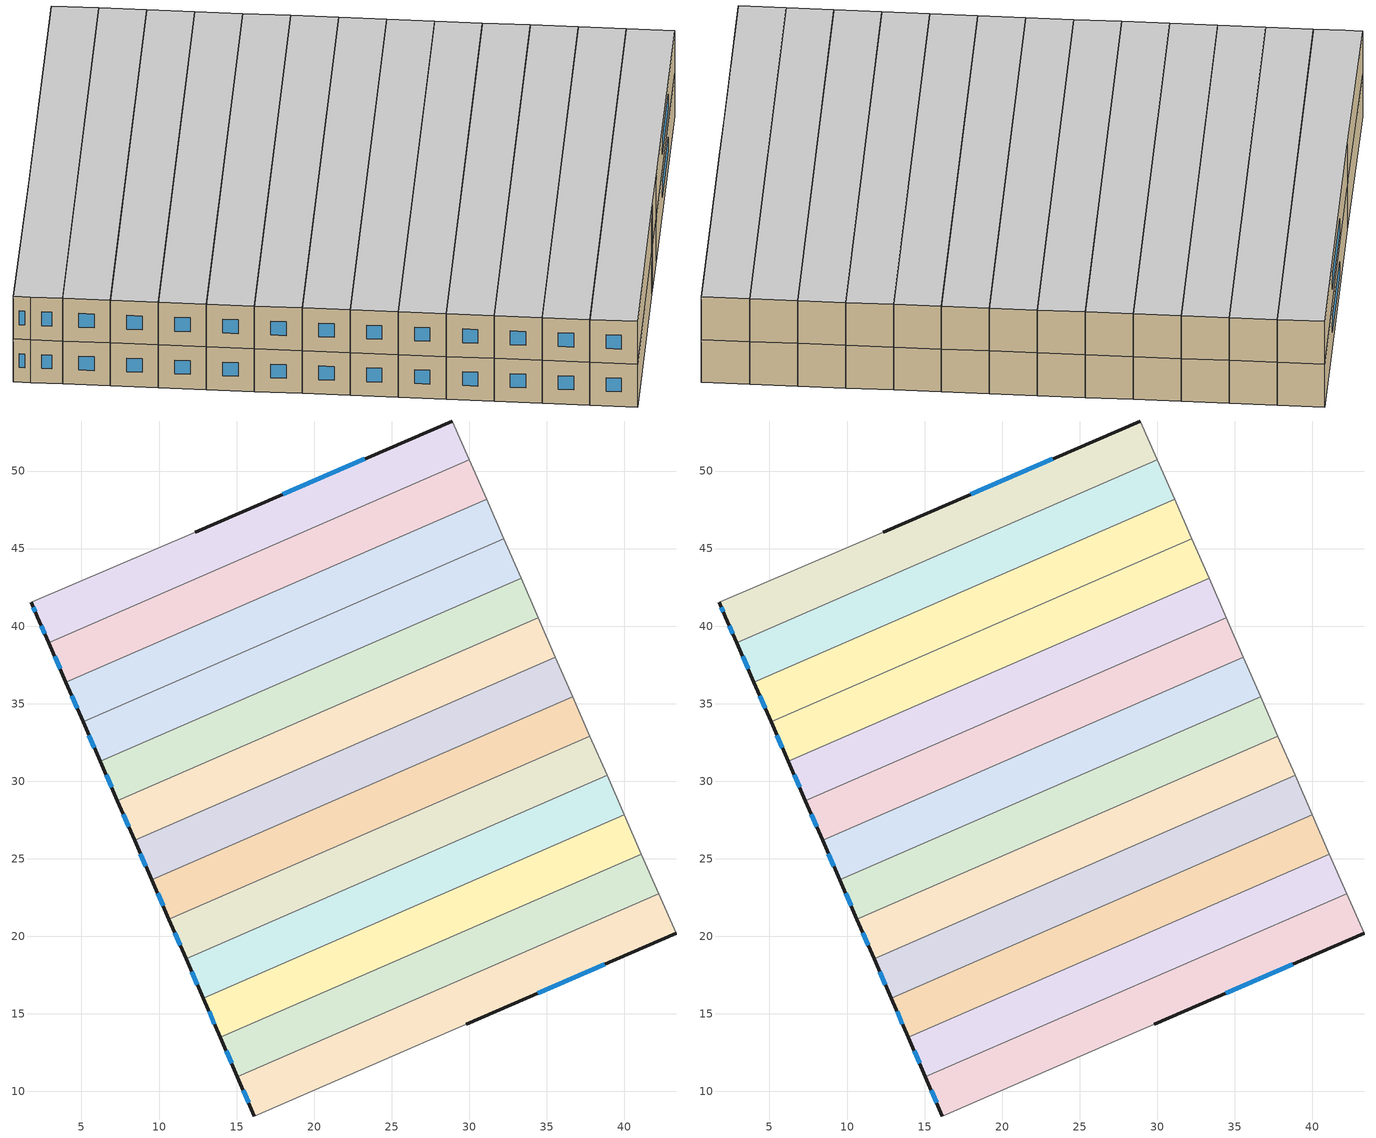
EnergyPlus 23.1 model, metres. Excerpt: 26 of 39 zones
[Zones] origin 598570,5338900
5e30c5bbadaff8ec_F0_dwelling_0
 floor ground (EU_floor_Construction): 42.22,22.74 43.34,20.18 29.8,14.32 27.05,13.13 26.74,13 16.16,8.41 15.06,10.93 z0
 wall outside (EU_wall_Construction): 29.8,14.32 43.34,20.18 / 15.06,10.93 16.16,8.41 z0:3
 wall adiabatic (EU_wall_Construction): 16.16,8.41 26.74,13 27.05,13.13 29.8,14.32 / 43.34,20.18 42.22,22.74 z0:3
 wall to 5e30c5bbadaff8ec_F0_dwelling_1 (EU_wall_Construction): 42.22,22.74 15.06,10.93 z0:3
 window (EU_Window_Construction): 34.41,16.31 38.73,18.19 / 15.43,10.07 15.78,9.27 z1.02:1.98
5e30c5bbadaff8ec_F0_dwelling_1
 floor ground (EU_floor_Construction): 41.11,25.29 42.22,22.74 15.06,10.93 13.95,13.48 z0
 wall outside (EU_wall_Construction): 13.95,13.48 15.06,10.93 z0:3
 wall adiabatic (EU_wall_Construction): 42.22,22.74 41.11,25.29 z0:3
 wall to 5e30c5bbadaff8ec_F0_dwelling_2 (EU_wall_Construction): 41.11,25.29 13.95,13.48 z0:3
 window (EU_Window_Construction): 14.33,12.61 14.68,11.8 z1.02:1.98
5e30c5bbadaff8ec_F0_dwelling_10
 floor ground (EU_floor_Construction): 31.12,48.17 32.23,45.63 5.1,33.83 4,36.38 z0
 wall outside (EU_wall_Construction): 4,36.38 5.1,33.83 z0:3
 wall adiabatic (EU_wall_Construction): 32.23,45.63 31.12,48.17 z0:3
 wall to 5e30c5bbadaff8ec_F0_dwelling_9 (EU_wall_Construction): 5.1,33.83 32.23,45.63 z0:3
 wall to 5e30c5bbadaff8ec_F0_dwelling_11 (EU_wall_Construction): 31.12,48.17 4,36.38 z0:3
 window (EU_Window_Construction): 4.37,35.51 4.73,34.7 z1.02:1.98
5e30c5bbadaff8ec_F0_dwelling_11
 floor ground (EU_floor_Construction): 30.01,50.72 31.12,48.17 4,36.38 2.89,38.92 z0
 wall outside (EU_wall_Construction): 2.89,38.92 4,36.38 z0:3
 wall adiabatic (EU_wall_Construction): 31.12,48.17 30.01,50.72 z0:3
 wall to 5e30c5bbadaff8ec_F0_dwelling_12 (EU_wall_Construction): 30.01,50.72 2.89,38.92 z0:3
 window (EU_Window_Construction): 3.27,38.06 3.62,37.24 z1.02:1.98
5e30c5bbadaff8ec_F0_dwelling_12
 floor ground (EU_floor_Construction): 28.92,53.23 30.01,50.72 2.89,38.92 2.16,40.6 1.78,41.54 12.32,46.05 z0
 wall outside (EU_wall_Construction): 28.92,53.23 12.32,46.05 / 1.78,41.54 2.16,40.6 2.89,38.92 z0:3
 wall adiabatic (EU_wall_Construction): 30.01,50.72 28.92,53.23 / 12.32,46.05 1.78,41.54 z0:3
 window (EU_Window_Construction): 23.27,50.79 17.97,48.49 / 2.41,40.03 2.64,39.49 / 1.91,41.22 2.03,40.92 z1.02:1.98
5e30c5bbadaff8ec_F0_dwelling_2
 floor ground (EU_floor_Construction): 40,27.83 41.11,25.29 13.95,13.48 12.85,16.02 z0
 wall outside (EU_wall_Construction): 12.85,16.02 13.95,13.48 z0:3
 wall adiabatic (EU_wall_Construction): 41.11,25.29 40,27.83 z0:3
 wall to 5e30c5bbadaff8ec_F0_dwelling_3 (EU_wall_Construction): 40,27.83 12.85,16.02 z0:3
 window (EU_Window_Construction): 13.22,15.15 13.58,14.34 z1.02:1.98
5e30c5bbadaff8ec_F0_dwelling_3
 floor ground (EU_floor_Construction): 38.89,30.37 40,27.83 12.85,16.02 11.74,18.56 z0
 wall outside (EU_wall_Construction): 11.74,18.56 12.85,16.02 z0:3
 wall adiabatic (EU_wall_Construction): 40,27.83 38.89,30.37 z0:3
 wall to 5e30c5bbadaff8ec_F0_dwelling_4 (EU_wall_Construction): 38.89,30.37 11.74,18.56 z0:3
 window (EU_Window_Construction): 12.12,17.7 12.47,16.88 z1.02:1.98
5e30c5bbadaff8ec_F0_dwelling_4
 floor ground (EU_floor_Construction): 37.78,32.91 38.89,30.37 11.74,18.56 10.64,21.11 z0
 wall outside (EU_wall_Construction): 10.64,21.11 11.74,18.56 z0:3
 wall adiabatic (EU_wall_Construction): 38.89,30.37 37.78,32.91 z0:3
 wall to 5e30c5bbadaff8ec_F0_dwelling_5 (EU_wall_Construction): 37.78,32.91 10.64,21.11 z0:3
 window (EU_Window_Construction): 11.01,20.24 11.37,19.43 z1.02:1.98
5e30c5bbadaff8ec_F0_dwelling_5
 floor ground (EU_floor_Construction): 36.67,35.45 37.78,32.91 10.64,21.11 9.53,23.65 z0
 wall outside (EU_wall_Construction): 9.53,23.65 10.64,21.11 z0:3
 wall adiabatic (EU_wall_Construction): 37.78,32.91 36.67,35.45 z0:3
 wall to 5e30c5bbadaff8ec_F0_dwelling_6 (EU_wall_Construction): 36.67,35.45 9.53,23.65 z0:3
 window (EU_Window_Construction): 9.91,22.79 10.26,21.97 z1.02:1.98
5e30c5bbadaff8ec_F0_dwelling_6
 floor ground (EU_floor_Construction): 35.56,38 36.67,35.45 9.53,23.65 8.42,26.2 z0
 wall outside (EU_wall_Construction): 8.42,26.2 9.53,23.65 z0:3
 wall adiabatic (EU_wall_Construction): 36.67,35.45 35.56,38 z0:3
 wall to 5e30c5bbadaff8ec_F0_dwelling_7 (EU_wall_Construction): 35.56,38 8.42,26.2 z0:3
 window (EU_Window_Construction): 8.8,25.33 9.15,24.52 z1.02:1.98
5e30c5bbadaff8ec_F0_dwelling_7
 floor ground (EU_floor_Construction): 34.45,40.54 35.56,38 8.42,26.2 7.32,28.74 z0
 wall outside (EU_wall_Construction): 7.32,28.74 8.42,26.2 z0:3
 wall adiabatic (EU_wall_Construction): 35.56,38 34.45,40.54 z0:3
 wall to 5e30c5bbadaff8ec_F0_dwelling_8 (EU_wall_Construction): 34.45,40.54 7.32,28.74 z0:3
 window (EU_Window_Construction): 7.69,27.87 8.05,27.06 z1.02:1.98
5e30c5bbadaff8ec_F0_dwelling_8
 floor ground (EU_floor_Construction): 33.34,43.08 34.45,40.54 7.32,28.74 6.21,31.29 z0
 wall outside (EU_wall_Construction): 6.21,31.29 7.32,28.74 z0:3
 wall adiabatic (EU_wall_Construction): 34.45,40.54 33.34,43.08 z0:3
 wall to 5e30c5bbadaff8ec_F0_dwelling_9 (EU_wall_Construction): 33.34,43.08 6.21,31.29 z0:3
 window (EU_Window_Construction): 6.59,30.42 6.94,29.61 z1.02:1.98
5e30c5bbadaff8ec_F0_dwelling_9
 floor ground (EU_floor_Construction): 32.23,45.63 33.34,43.08 6.21,31.29 5.1,33.83 z0
 wall outside (EU_wall_Construction): 5.1,33.83 6.21,31.29 z0:3
 wall adiabatic (EU_wall_Construction): 33.34,43.08 32.23,45.63 z0:3
 window (EU_Window_Construction): 5.48,32.96 5.83,32.15 z1.02:1.98
5e30c5bbadaff8ec_F1_dwelling_0
 floor to 5e30c5bbadaff8ec_F0_dwelling_0 (EU_floor_Construction): 42.22,22.74 43.34,20.18 29.8,14.32 27.04,13.13 26.74,13 16.16,8.41 15.06,10.93 z3
 wall outside (EU_wall_Construction): 29.8,14.32 43.34,20.18 / 15.06,10.93 16.16,8.41 z3:6
 wall adiabatic (EU_wall_Construction): 16.16,8.41 26.74,13 27.05,13.13 29.8,14.32 / 43.34,20.18 42.22,22.74 z3:6
 wall to 5e30c5bbadaff8ec_F1_dwelling_1 (EU_wall_Construction): 42.22,22.74 15.06,10.93 z3:6
 window (EU_Window_Construction): 34.41,16.31 38.73,18.19 / 15.43,10.07 15.78,9.27 z4.02:4.98
 ceiling to 5e30c5bbadaff8ec_F2_dwelling_0 (EU_floor_Construction): 43.34,20.18 42.22,22.74 15.06,10.93 16.16,8.41 26.74,13 27.04,13.13 29.8,14.32 z6
5e30c5bbadaff8ec_F1_dwelling_1
 floor to 5e30c5bbadaff8ec_F0_dwelling_1 (EU_floor_Construction): 41.11,25.29 42.22,22.74 15.06,10.93 13.95,13.48 z3
 wall outside (EU_wall_Construction): 13.95,13.48 15.06,10.93 z3:6
 wall adiabatic (EU_wall_Construction): 42.22,22.74 41.11,25.29 z3:6
 wall to 5e30c5bbadaff8ec_F1_dwelling_2 (EU_wall_Construction): 41.11,25.29 13.95,13.48 z3:6
 window (EU_Window_Construction): 14.33,12.61 14.68,11.8 z4.02:4.98
 ceiling to 5e30c5bbadaff8ec_F2_dwelling_1 (EU_floor_Construction): 42.22,22.74 41.11,25.29 13.95,13.48 15.06,10.93 z6
5e30c5bbadaff8ec_F1_dwelling_10
 floor to 5e30c5bbadaff8ec_F0_dwelling_10 (EU_floor_Construction): 31.12,48.17 32.23,45.63 5.1,33.83 4,36.38 z3
 wall outside (EU_wall_Construction): 4,36.38 5.1,33.83 z3:6
 wall adiabatic (EU_wall_Construction): 32.23,45.63 31.12,48.17 z3:6
 wall to 5e30c5bbadaff8ec_F1_dwelling_9 (EU_wall_Construction): 5.1,33.83 32.23,45.63 z3:6
 wall to 5e30c5bbadaff8ec_F1_dwelling_11 (EU_wall_Construction): 31.12,48.17 4,36.38 z3:6
 window (EU_Window_Construction): 4.37,35.51 4.73,34.7 z4.02:4.98
 ceiling to 5e30c5bbadaff8ec_F2_dwelling_10 (EU_floor_Construction): 32.23,45.63 31.12,48.17 4,36.38 5.1,33.83 z6
5e30c5bbadaff8ec_F1_dwelling_11
 floor to 5e30c5bbadaff8ec_F0_dwelling_11 (EU_floor_Construction): 30.01,50.72 31.12,48.17 4,36.38 2.89,38.92 z3
 wall outside (EU_wall_Construction): 2.89,38.92 4,36.38 z3:6
 wall adiabatic (EU_wall_Construction): 31.12,48.17 30.01,50.72 z3:6
 wall to 5e30c5bbadaff8ec_F1_dwelling_12 (EU_wall_Construction): 30.01,50.72 2.89,38.92 z3:6
 window (EU_Window_Construction): 3.27,38.06 3.62,37.24 z4.02:4.98
 ceiling to 5e30c5bbadaff8ec_F2_dwelling_11 (EU_floor_Construction): 31.12,48.17 30.01,50.72 2.89,38.92 4,36.38 z6
5e30c5bbadaff8ec_F1_dwelling_12
 floor to 5e30c5bbadaff8ec_F0_dwelling_12 (EU_floor_Construction): 28.92,53.23 30.01,50.72 2.89,38.92 2.16,40.6 1.78,41.54 12.32,46.05 z3
 wall outside (EU_wall_Construction): 28.92,53.23 12.32,46.05 / 1.78,41.54 2.16,40.6 2.89,38.92 z3:6
 wall adiabatic (EU_wall_Construction): 30.01,50.72 28.92,53.23 / 12.32,46.05 1.78,41.54 z3:6
 window (EU_Window_Construction): 23.27,50.79 17.97,48.49 / 2.41,40.03 2.64,39.49 / 1.91,41.22 2.03,40.92 z4.02:4.98
 ceiling to 5e30c5bbadaff8ec_F2_dwelling_12 (EU_floor_Construction): 30.01,50.72 28.92,53.23 12.32,46.05 1.78,41.54 2.16,40.6 2.89,38.92 z6
5e30c5bbadaff8ec_F1_dwelling_2
 floor to 5e30c5bbadaff8ec_F0_dwelling_2 (EU_floor_Construction): 40,27.83 41.11,25.29 13.95,13.48 12.85,16.02 z3
 wall outside (EU_wall_Construction): 12.85,16.02 13.95,13.48 z3:6
 wall adiabatic (EU_wall_Construction): 41.11,25.29 40,27.83 z3:6
 wall to 5e30c5bbadaff8ec_F1_dwelling_3 (EU_wall_Construction): 40,27.83 12.85,16.02 z3:6
 window (EU_Window_Construction): 13.22,15.15 13.58,14.34 z4.02:4.98
 ceiling to 5e30c5bbadaff8ec_F2_dwelling_2 (EU_floor_Construction): 41.11,25.29 40,27.83 12.85,16.02 13.95,13.48 z6
5e30c5bbadaff8ec_F1_dwelling_3
 floor to 5e30c5bbadaff8ec_F0_dwelling_3 (EU_floor_Construction): 38.89,30.37 40,27.83 12.85,16.02 11.74,18.56 z3
 wall outside (EU_wall_Construction): 11.74,18.56 12.85,16.02 z3:6
 wall adiabatic (EU_wall_Construction): 40,27.83 38.89,30.37 z3:6
 wall to 5e30c5bbadaff8ec_F1_dwelling_4 (EU_wall_Construction): 38.89,30.37 11.74,18.56 z3:6
 window (EU_Window_Construction): 12.12,17.7 12.47,16.88 z4.02:4.98
 ceiling to 5e30c5bbadaff8ec_F2_dwelling_3 (EU_floor_Construction): 40,27.83 38.89,30.37 11.74,18.56 12.85,16.02 z6
5e30c5bbadaff8ec_F1_dwelling_4
 floor to 5e30c5bbadaff8ec_F0_dwelling_4 (EU_floor_Construction): 37.78,32.91 38.89,30.37 11.74,18.56 10.64,21.11 z3
 wall outside (EU_wall_Construction): 10.64,21.11 11.74,18.56 z3:6
 wall adiabatic (EU_wall_Construction): 38.89,30.37 37.78,32.91 z3:6
 wall to 5e30c5bbadaff8ec_F1_dwelling_5 (EU_wall_Construction): 37.78,32.91 10.64,21.11 z3:6
 window (EU_Window_Construction): 11.01,20.24 11.37,19.43 z4.02:4.98
 ceiling to 5e30c5bbadaff8ec_F2_dwelling_4 (EU_floor_Construction): 38.89,30.37 37.78,32.91 10.64,21.11 11.74,18.56 z6
5e30c5bbadaff8ec_F1_dwelling_5
 floor to 5e30c5bbadaff8ec_F0_dwelling_5 (EU_floor_Construction): 36.67,35.45 37.78,32.91 10.64,21.11 9.53,23.65 z3
 wall outside (EU_wall_Construction): 9.53,23.65 10.64,21.11 z3:6
 wall adiabatic (EU_wall_Construction): 37.78,32.91 36.67,35.45 z3:6
 wall to 5e30c5bbadaff8ec_F1_dwelling_6 (EU_wall_Construction): 36.67,35.45 9.53,23.65 z3:6
 window (EU_Window_Construction): 9.91,22.79 10.26,21.97 z4.02:4.98
 ceiling to 5e30c5bbadaff8ec_F2_dwelling_5 (EU_floor_Construction): 37.78,32.91 36.67,35.45 9.53,23.65 10.64,21.11 z6
5e30c5bbadaff8ec_F1_dwelling_6
 floor to 5e30c5bbadaff8ec_F0_dwelling_6 (EU_floor_Construction): 35.56,38 36.67,35.45 9.53,23.65 8.42,26.2 z3
 wall outside (EU_wall_Construction): 8.42,26.2 9.53,23.65 z3:6
 wall adiabatic (EU_wall_Construction): 36.67,35.45 35.56,38 z3:6
 wall to 5e30c5bbadaff8ec_F1_dwelling_7 (EU_wall_Construction): 35.56,38 8.42,26.2 z3:6
 window (EU_Window_Construction): 8.8,25.33 9.15,24.52 z4.02:4.98
 ceiling to 5e30c5bbadaff8ec_F2_dwelling_6 (EU_floor_Construction): 36.67,35.45 35.56,38 8.42,26.2 9.53,23.65 z6
5e30c5bbadaff8ec_F1_dwelling_7
 floor to 5e30c5bbadaff8ec_F0_dwelling_7 (EU_floor_Construction): 34.45,40.54 35.56,38 8.42,26.2 7.32,28.74 z3
 wall outside (EU_wall_Construction): 7.32,28.74 8.42,26.2 z3:6
 wall adiabatic (EU_wall_Construction): 35.56,38 34.45,40.54 z3:6
 wall to 5e30c5bbadaff8ec_F1_dwelling_8 (EU_wall_Construction): 34.45,40.54 7.32,28.74 z3:6
 window (EU_Window_Construction): 7.69,27.87 8.05,27.06 z4.02:4.98
 ceiling to 5e30c5bbadaff8ec_F2_dwelling_7 (EU_floor_Construction): 35.56,38 34.45,40.54 7.32,28.74 8.42,26.2 z6
5e30c5bbadaff8ec_F1_dwelling_8
 floor to 5e30c5bbadaff8ec_F0_dwelling_8 (EU_floor_Construction): 33.34,43.08 34.45,40.54 7.32,28.74 6.21,31.29 z3
 wall outside (EU_wall_Construction): 6.21,31.29 7.32,28.74 z3:6
 wall adiabatic (EU_wall_Construction): 34.45,40.54 33.34,43.08 z3:6
 wall to 5e30c5bbadaff8ec_F1_dwelling_9 (EU_wall_Construction): 33.34,43.08 6.21,31.29 z3:6
 window (EU_Window_Construction): 6.59,30.42 6.94,29.61 z4.02:4.98
 ceiling to 5e30c5bbadaff8ec_F2_dwelling_8 (EU_floor_Construction): 34.45,40.54 33.34,43.08 6.21,31.29 7.32,28.74 z6
5e30c5bbadaff8ec_F1_dwelling_9
 floor to 5e30c5bbadaff8ec_F0_dwelling_9 (EU_floor_Construction): 32.23,45.63 33.34,43.08 6.21,31.29 5.1,33.83 z3
 wall outside (EU_wall_Construction): 5.1,33.83 6.21,31.29 z3:6
 wall adiabatic (EU_wall_Construction): 33.34,43.08 32.23,45.63 z3:6
 window (EU_Window_Construction): 5.48,32.96 5.83,32.15 z4.02:4.98
 ceiling to 5e30c5bbadaff8ec_F2_dwelling_9 (EU_floor_Construction): 33.34,43.08 32.23,45.63 5.1,33.83 6.21,31.29 z6
[Building]
EU S2 Campaign: North Axis=0; Terrain=City; Solar Distribution=FullExterior
[Site:Location]
Vienna: Latitude=48; Longitude=16.5; Time Zone=1; Elevation=183
[SizingPeriod:WeatherFileDays]
AnnualSizingPeriod: Begin Month=1; Begin Day of Month=1; End Month=12; End Day of Month=31; Day of Week for Start Day=Monday; Use Weather File Daylight Saving Period=No; Use Weather File Rain and Snow Indicators=No
[MATERIAL]
EU_InternalMass_Material: Roughness=MediumRough; Thickness=0.1; Conductivity=1; Density=1800; Specific Heat=900; Thermal Absorptance=0.9; Solar Absorptance=0.7; Visible Absorptance=0.7
[MATERIAL:NOMASS] Roughness=MediumRough; Thermal Absorptance=0.9; Solar Absorptance=0.7; Visible Absorptance=0.7
Name | Thermal Resistance
EU_wall_NoMass | 0.942466
EU_floor_NoMass | 0.66527
[WINDOWMATERIAL:SIMPLEGLAZINGSYSTEM]
EU_Window_SimpleGlazing: UFactor=2.03367; Solar Heat Gain Coefficient=0.65; Visible Transmittance=0.65
[CONSTRUCTION]
EU_wall_Construction: EU_wall_NoMass
EU_floor_Construction: EU_floor_NoMass
EU_Window_Construction: EU_Window_SimpleGlazing
EU_InternalMass_Construction: EU_InternalMass_Material
[ZONE] Type=1; Multiplier=1; Ceiling Height=autocalculate; Floor Area=autocalculate; Part of Total Floor Area=Yes
Name | Volume
5e30c5bbadaff8ec_F0_dwelling_0; 5e30c5bbadaff8ec_F1_dwelling_0 | 246.377
5e30c5bbadaff8ec_F0_dwelling_1; 5e30c5bbadaff8ec_F1_dwelling_1 | 246.357
5e30c5bbadaff8ec_F0_dwelling_10; 5e30c5bbadaff8ec_F1_dwelling_10 | 246.346
5e30c5bbadaff8ec_F0_dwelling_11 | 246.331
5e30c5bbadaff8ec_F1_dwelling_11 | 246.33
5e30c5bbadaff8ec_F0_dwelling_12 | 246.364
5e30c5bbadaff8ec_F1_dwelling_12 | 246.365
5e30c5bbadaff8ec_F0_dwelling_2 | 246.362
5e30c5bbadaff8ec_F1_dwelling_2 | 246.363
5e30c5bbadaff8ec_F0_dwelling_3; 5e30c5bbadaff8ec_F1_dwelling_3 | 246.368
5e30c5bbadaff8ec_F0_dwelling_4; 5e30c5bbadaff8ec_F1_dwelling_4 | 246.352
5e30c5bbadaff8ec_F0_dwelling_5 | 246.322
5e30c5bbadaff8ec_F1_dwelling_5 | 246.323
5e30c5bbadaff8ec_F0_dwelling_6; 5e30c5bbadaff8ec_F1_dwelling_6 | 246.335
5e30c5bbadaff8ec_F0_dwelling_7 | 246.418
5e30c5bbadaff8ec_F1_dwelling_7 | 246.419
5e30c5bbadaff8ec_F0_dwelling_8; 5e30c5bbadaff8ec_F1_dwelling_8 | 246.306
5e30c5bbadaff8ec_F0_dwelling_9; 5e30c5bbadaff8ec_F1_dwelling_9 | 246.415
[INTERNALMASS] Construction=EU_InternalMass_Construction
Name | Zone or ZoneList | Surface Area
5e30c5bbadaff8ec_F0_dwelling_0_EU_InternalMass | 5e30c5bbadaff8ec_F0_dwelling_0 | 82.1258
5e30c5bbadaff8ec_F0_dwelling_1_EU_InternalMass | 5e30c5bbadaff8ec_F0_dwelling_1 | 82.119
5e30c5bbadaff8ec_F0_dwelling_2_EU_InternalMass | 5e30c5bbadaff8ec_F0_dwelling_2 | 82.1208
5e30c5bbadaff8ec_F0_dwelling_3_EU_InternalMass | 5e30c5bbadaff8ec_F0_dwelling_3 | 82.1225
5e30c5bbadaff8ec_F0_dwelling_4_EU_InternalMass | 5e30c5bbadaff8ec_F0_dwelling_4 | 82.1173
5e30c5bbadaff8ec_F0_dwelling_5_EU_InternalMass | 5e30c5bbadaff8ec_F0_dwelling_5 | 82.1075
5e30c5bbadaff8ec_F0_dwelling_6_EU_InternalMass | 5e30c5bbadaff8ec_F0_dwelling_6 | 82.1117
5e30c5bbadaff8ec_F0_dwelling_7_EU_InternalMass | 5e30c5bbadaff8ec_F0_dwelling_7 | 82.1394
5e30c5bbadaff8ec_F0_dwelling_8_EU_InternalMass | 5e30c5bbadaff8ec_F0_dwelling_8 | 82.1022
5e30c5bbadaff8ec_F0_dwelling_9_EU_InternalMass | 5e30c5bbadaff8ec_F0_dwelling_9 | 82.1382
5e30c5bbadaff8ec_F0_dwelling_10_EU_InternalMass | 5e30c5bbadaff8ec_F0_dwelling_10 | 82.1154
5e30c5bbadaff8ec_F0_dwelling_11_EU_InternalMass | 5e30c5bbadaff8ec_F0_dwelling_11 | 82.1101
5e30c5bbadaff8ec_F0_dwelling_12_EU_InternalMass | 5e30c5bbadaff8ec_F0_dwelling_12 | 82.1216
5e30c5bbadaff8ec_F1_dwelling_0_EU_InternalMass | 5e30c5bbadaff8ec_F1_dwelling_0 | 82.1258
5e30c5bbadaff8ec_F1_dwelling_1_EU_InternalMass | 5e30c5bbadaff8ec_F1_dwelling_1 | 82.119
5e30c5bbadaff8ec_F1_dwelling_2_EU_InternalMass | 5e30c5bbadaff8ec_F1_dwelling_2 | 82.1208
5e30c5bbadaff8ec_F1_dwelling_3_EU_InternalMass | 5e30c5bbadaff8ec_F1_dwelling_3 | 82.1225
5e30c5bbadaff8ec_F1_dwelling_4_EU_InternalMass | 5e30c5bbadaff8ec_F1_dwelling_4 | 82.1173
5e30c5bbadaff8ec_F1_dwelling_5_EU_InternalMass | 5e30c5bbadaff8ec_F1_dwelling_5 | 82.1075
5e30c5bbadaff8ec_F1_dwelling_6_EU_InternalMass | 5e30c5bbadaff8ec_F1_dwelling_6 | 82.1117
5e30c5bbadaff8ec_F1_dwelling_7_EU_InternalMass | 5e30c5bbadaff8ec_F1_dwelling_7 | 82.1394
5e30c5bbadaff8ec_F1_dwelling_8_EU_InternalMass | 5e30c5bbadaff8ec_F1_dwelling_8 | 82.1022
5e30c5bbadaff8ec_F1_dwelling_9_EU_InternalMass | 5e30c5bbadaff8ec_F1_dwelling_9 | 82.1382
5e30c5bbadaff8ec_F1_dwelling_10_EU_InternalMass | 5e30c5bbadaff8ec_F1_dwelling_10 | 82.1154
5e30c5bbadaff8ec_F1_dwelling_11_EU_InternalMass | 5e30c5bbadaff8ec_F1_dwelling_11 | 82.1101
5e30c5bbadaff8ec_F1_dwelling_12_EU_InternalMass | 5e30c5bbadaff8ec_F1_dwelling_12 | 82.1216
[OTHEREQUIPMENT] Fuel Type=Electricity; Design Level Calculation Method=Watts/Area; Power per Zone Floor Area=1; Fraction Latent=0; Fraction Radiant=0; Fraction Lost=0; Carbon Dioxide Generation Rate=0; EndUse Subcategory=EU_Step8_InternalGains
Name | Zone or ZoneList or Space or SpaceList | Schedule
EU_Step8_InternalGain_5e30c5bbadaff8ec_F0_dwelling_0_f000 | 5e30c5bbadaff8ec_F0_dwelling_0 | EU_Step8_GainSchedule_5e30c5bbadaff8ec_F0_dwelling_0_f000
EU_Step8_InternalGain_5e30c5bbadaff8ec_F0_dwelling_1_f000 | 5e30c5bbadaff8ec_F0_dwelling_1 | EU_Step8_GainSchedule_5e30c5bbadaff8ec_F0_dwelling_1_f000
EU_Step8_InternalGain_5e30c5bbadaff8ec_F0_dwelling_2_f000 | 5e30c5bbadaff8ec_F0_dwelling_2 | EU_Step8_GainSchedule_5e30c5bbadaff8ec_F0_dwelling_2_f000
EU_Step8_InternalGain_5e30c5bbadaff8ec_F0_dwelling_3_f000 | 5e30c5bbadaff8ec_F0_dwelling_3 | EU_Step8_GainSchedule_5e30c5bbadaff8ec_F0_dwelling_3_f000
EU_Step8_InternalGain_5e30c5bbadaff8ec_F0_dwelling_4_f000 | 5e30c5bbadaff8ec_F0_dwelling_4 | EU_Step8_GainSchedule_5e30c5bbadaff8ec_F0_dwelling_4_f000
EU_Step8_InternalGain_5e30c5bbadaff8ec_F0_dwelling_5_f000 | 5e30c5bbadaff8ec_F0_dwelling_5 | EU_Step8_GainSchedule_5e30c5bbadaff8ec_F0_dwelling_5_f000
EU_Step8_InternalGain_5e30c5bbadaff8ec_F0_dwelling_6_f000 | 5e30c5bbadaff8ec_F0_dwelling_6 | EU_Step8_GainSchedule_5e30c5bbadaff8ec_F0_dwelling_6_f000
EU_Step8_InternalGain_5e30c5bbadaff8ec_F0_dwelling_7_f000 | 5e30c5bbadaff8ec_F0_dwelling_7 | EU_Step8_GainSchedule_5e30c5bbadaff8ec_F0_dwelling_7_f000
EU_Step8_InternalGain_5e30c5bbadaff8ec_F0_dwelling_8_f000 | 5e30c5bbadaff8ec_F0_dwelling_8 | EU_Step8_GainSchedule_5e30c5bbadaff8ec_F0_dwelling_8_f000
EU_Step8_InternalGain_5e30c5bbadaff8ec_F0_dwelling_9_f000 | 5e30c5bbadaff8ec_F0_dwelling_9 | EU_Step8_GainSchedule_5e30c5bbadaff8ec_F0_dwelling_9_f000
EU_Step8_InternalGain_5e30c5bbadaff8ec_F0_dwelling_10_f000 | 5e30c5bbadaff8ec_F0_dwelling_10 | EU_Step8_GainSchedule_5e30c5bbadaff8ec_F0_dwelling_10_f000
EU_Step8_InternalGain_5e30c5bbadaff8ec_F0_dwelling_11_f000 | 5e30c5bbadaff8ec_F0_dwelling_11 | EU_Step8_GainSchedule_5e30c5bbadaff8ec_F0_dwelling_11_f000
EU_Step8_InternalGain_5e30c5bbadaff8ec_F0_dwelling_12_f000 | 5e30c5bbadaff8ec_F0_dwelling_12 | EU_Step8_GainSchedule_5e30c5bbadaff8ec_F0_dwelling_12_f000
EU_Step8_InternalGain_5e30c5bbadaff8ec_F1_dwelling_0_f000 | 5e30c5bbadaff8ec_F1_dwelling_0 | EU_Step8_GainSchedule_5e30c5bbadaff8ec_F1_dwelling_0_f000
EU_Step8_InternalGain_5e30c5bbadaff8ec_F1_dwelling_1_f000 | 5e30c5bbadaff8ec_F1_dwelling_1 | EU_Step8_GainSchedule_5e30c5bbadaff8ec_F1_dwelling_1_f000
EU_Step8_InternalGain_5e30c5bbadaff8ec_F1_dwelling_2_f000 | 5e30c5bbadaff8ec_F1_dwelling_2 | EU_Step8_GainSchedule_5e30c5bbadaff8ec_F1_dwelling_2_f000
EU_Step8_InternalGain_5e30c5bbadaff8ec_F1_dwelling_3_f000 | 5e30c5bbadaff8ec_F1_dwelling_3 | EU_Step8_GainSchedule_5e30c5bbadaff8ec_F1_dwelling_3_f000
EU_Step8_InternalGain_5e30c5bbadaff8ec_F1_dwelling_4_f000 | 5e30c5bbadaff8ec_F1_dwelling_4 | EU_Step8_GainSchedule_5e30c5bbadaff8ec_F1_dwelling_4_f000
EU_Step8_InternalGain_5e30c5bbadaff8ec_F1_dwelling_5_f000 | 5e30c5bbadaff8ec_F1_dwelling_5 | EU_Step8_GainSchedule_5e30c5bbadaff8ec_F1_dwelling_5_f000
EU_Step8_InternalGain_5e30c5bbadaff8ec_F1_dwelling_6_f000 | 5e30c5bbadaff8ec_F1_dwelling_6 | EU_Step8_GainSchedule_5e30c5bbadaff8ec_F1_dwelling_6_f000
EU_Step8_InternalGain_5e30c5bbadaff8ec_F1_dwelling_7_f000 | 5e30c5bbadaff8ec_F1_dwelling_7 | EU_Step8_GainSchedule_5e30c5bbadaff8ec_F1_dwelling_7_f000
EU_Step8_InternalGain_5e30c5bbadaff8ec_F1_dwelling_8_f000 | 5e30c5bbadaff8ec_F1_dwelling_8 | EU_Step8_GainSchedule_5e30c5bbadaff8ec_F1_dwelling_8_f000
EU_Step8_InternalGain_5e30c5bbadaff8ec_F1_dwelling_9_f000 | 5e30c5bbadaff8ec_F1_dwelling_9 | EU_Step8_GainSchedule_5e30c5bbadaff8ec_F1_dwelling_9_f000
EU_Step8_InternalGain_5e30c5bbadaff8ec_F1_dwelling_10_f000 | 5e30c5bbadaff8ec_F1_dwelling_10 | EU_Step8_GainSchedule_5e30c5bbadaff8ec_F1_dwelling_10_f000
EU_Step8_InternalGain_5e30c5bbadaff8ec_F1_dwelling_11_f000 | 5e30c5bbadaff8ec_F1_dwelling_11 | EU_Step8_GainSchedule_5e30c5bbadaff8ec_F1_dwelling_11_f000
EU_Step8_InternalGain_5e30c5bbadaff8ec_F1_dwelling_12_f000 | 5e30c5bbadaff8ec_F1_dwelling_12 | EU_Step8_GainSchedule_5e30c5bbadaff8ec_F1_dwelling_12_f000
[ZONEVENTILATION:DESIGNFLOWRATE] Schedule=EU_AlwaysOn; Design Flow Rate Calculation Method=AirChanges/Hour; Air Changes per Hour=0.530523; Ventilation Type=Natural; Fan Pressure Rise=0; Fan Total Efficiency=1; Constant Term Coefficient=1; Temperature Term Coefficient=0; Velocity Term Coefficient=0; Velocity Squared Term Coefficient=0; Minimum Indoor Temperature=-100; Maximum Indoor Temperature=100; Delta Temperature=-100; Minimum Outdoor Temperature=-100; Maximum Outdoor Temperature=100; Maximum Wind Speed=40
Name | Zone or ZoneList or Space or SpaceList
EU_ConstantAir_5e30c5bbadaff8ec_F0_dwelling_0 | 5e30c5bbadaff8ec_F0_dwelling_0
EU_ConstantAir_5e30c5bbadaff8ec_F0_dwelling_1 | 5e30c5bbadaff8ec_F0_dwelling_1
EU_ConstantAir_5e30c5bbadaff8ec_F0_dwelling_2 | 5e30c5bbadaff8ec_F0_dwelling_2
EU_ConstantAir_5e30c5bbadaff8ec_F0_dwelling_3 | 5e30c5bbadaff8ec_F0_dwelling_3
EU_ConstantAir_5e30c5bbadaff8ec_F0_dwelling_4 | 5e30c5bbadaff8ec_F0_dwelling_4
EU_ConstantAir_5e30c5bbadaff8ec_F0_dwelling_5 | 5e30c5bbadaff8ec_F0_dwelling_5
EU_ConstantAir_5e30c5bbadaff8ec_F0_dwelling_6 | 5e30c5bbadaff8ec_F0_dwelling_6
EU_ConstantAir_5e30c5bbadaff8ec_F0_dwelling_7 | 5e30c5bbadaff8ec_F0_dwelling_7
EU_ConstantAir_5e30c5bbadaff8ec_F0_dwelling_8 | 5e30c5bbadaff8ec_F0_dwelling_8
EU_ConstantAir_5e30c5bbadaff8ec_F0_dwelling_9 | 5e30c5bbadaff8ec_F0_dwelling_9
EU_ConstantAir_5e30c5bbadaff8ec_F0_dwelling_10 | 5e30c5bbadaff8ec_F0_dwelling_10
EU_ConstantAir_5e30c5bbadaff8ec_F0_dwelling_11 | 5e30c5bbadaff8ec_F0_dwelling_11
EU_ConstantAir_5e30c5bbadaff8ec_F0_dwelling_12 | 5e30c5bbadaff8ec_F0_dwelling_12
EU_ConstantAir_5e30c5bbadaff8ec_F1_dwelling_0 | 5e30c5bbadaff8ec_F1_dwelling_0
EU_ConstantAir_5e30c5bbadaff8ec_F1_dwelling_1 | 5e30c5bbadaff8ec_F1_dwelling_1
EU_ConstantAir_5e30c5bbadaff8ec_F1_dwelling_2 | 5e30c5bbadaff8ec_F1_dwelling_2
EU_ConstantAir_5e30c5bbadaff8ec_F1_dwelling_3 | 5e30c5bbadaff8ec_F1_dwelling_3
EU_ConstantAir_5e30c5bbadaff8ec_F1_dwelling_4 | 5e30c5bbadaff8ec_F1_dwelling_4
EU_ConstantAir_5e30c5bbadaff8ec_F1_dwelling_5 | 5e30c5bbadaff8ec_F1_dwelling_5
EU_ConstantAir_5e30c5bbadaff8ec_F1_dwelling_6 | 5e30c5bbadaff8ec_F1_dwelling_6
EU_ConstantAir_5e30c5bbadaff8ec_F1_dwelling_7 | 5e30c5bbadaff8ec_F1_dwelling_7
EU_ConstantAir_5e30c5bbadaff8ec_F1_dwelling_8 | 5e30c5bbadaff8ec_F1_dwelling_8
EU_ConstantAir_5e30c5bbadaff8ec_F1_dwelling_9 | 5e30c5bbadaff8ec_F1_dwelling_9
EU_ConstantAir_5e30c5bbadaff8ec_F1_dwelling_10 | 5e30c5bbadaff8ec_F1_dwelling_10
EU_ConstantAir_5e30c5bbadaff8ec_F1_dwelling_11 | 5e30c5bbadaff8ec_F1_dwelling_11
EU_ConstantAir_5e30c5bbadaff8ec_F1_dwelling_12 | 5e30c5bbadaff8ec_F1_dwelling_12
[HVACTEMPLATE:THERMOSTAT] Constant Heating Setpoint=20; Constant Cooling Setpoint=50
EU_HeatOnly_5e30c5bbadaff8ec_F0_dwelling_0; EU_HeatOnly_5e30c5bbadaff8ec_F0_dwelling_1; EU_HeatOnly_5e30c5bbadaff8ec_F0_dwelling_2; EU_HeatOnly_5e30c5bbadaff8ec_F0_dwelling_3; EU_HeatOnly_5e30c5bbadaff8ec_F0_dwelling_4; EU_HeatOnly_5e30c5bbadaff8ec_F0_dwelling_5; EU_HeatOnly_5e30c5bbadaff8ec_F0_dwelling_6; EU_HeatOnly_5e30c5bbadaff8ec_F0_dwelling_7; EU_HeatOnly_5e30c5bbadaff8ec_F0_dwelling_8; EU_HeatOnly_5e30c5bbadaff8ec_F0_dwelling_9; EU_HeatOnly_5e30c5bbadaff8ec_F0_dwelling_10; EU_HeatOnly_5e30c5bbadaff8ec_F0_dwelling_11; EU_HeatOnly_5e30c5bbadaff8ec_F0_dwelling_12; EU_HeatOnly_5e30c5bbadaff8ec_F1_dwelling_0; EU_HeatOnly_5e30c5bbadaff8ec_F1_dwelling_1; EU_HeatOnly_5e30c5bbadaff8ec_F1_dwelling_2; EU_HeatOnly_5e30c5bbadaff8ec_F1_dwelling_3; EU_HeatOnly_5e30c5bbadaff8ec_F1_dwelling_4; EU_HeatOnly_5e30c5bbadaff8ec_F1_dwelling_5; EU_HeatOnly_5e30c5bbadaff8ec_F1_dwelling_6; EU_HeatOnly_5e30c5bbadaff8ec_F1_dwelling_7; EU_HeatOnly_5e30c5bbadaff8ec_F1_dwelling_8; EU_HeatOnly_5e30c5bbadaff8ec_F1_dwelling_9; EU_HeatOnly_5e30c5bbadaff8ec_F1_dwelling_10; EU_HeatOnly_5e30c5bbadaff8ec_F1_dwelling_11; EU_HeatOnly_5e30c5bbadaff8ec_F1_dwelling_12; EU_HeatOnly_5e30c5bbadaff8ec_F2_dwelling_0; EU_HeatOnly_5e30c5bbadaff8ec_F2_dwelling_1; EU_HeatOnly_5e30c5bbadaff8ec_F2_dwelling_2; EU_HeatOnly_5e30c5bbadaff8ec_F2_dwelling_3; EU_HeatOnly_5e30c5bbadaff8ec_F2_dwelling_4; EU_HeatOnly_5e30c5bbadaff8ec_F2_dwelling_5; EU_HeatOnly_5e30c5bbadaff8ec_F2_dwelling_6; EU_HeatOnly_5e30c5bbadaff8ec_F2_dwelling_7; EU_HeatOnly_5e30c5bbadaff8ec_F2_dwelling_8; EU_HeatOnly_5e30c5bbadaff8ec_F2_dwelling_9; EU_HeatOnly_5e30c5bbadaff8ec_F2_dwelling_10; EU_HeatOnly_5e30c5bbadaff8ec_F2_dwelling_11; EU_HeatOnly_5e30c5bbadaff8ec_F2_dwelling_12
[HVACTEMPLATE:ZONE:IDEALLOADSAIRSYSTEM] System Availability Schedule=EU_AlwaysOn; Maximum Heating Supply Air Temperature=50; Minimum Cooling Supply Air Temperature=13; Maximum Heating Supply Air Humidity Ratio=0.0156; Minimum Cooling Supply Air Humidity Ratio=0.0077; Heating Limit=NoLimit; Cooling Limit=NoLimit; Heating Availability Schedule=EU_AlwaysOn; Cooling Availability Schedule=EU_CoolingOff; Dehumidification Control Type=ConstantSensibleHeatRatio; Cooling Sensible Heat Ratio=0.7; Dehumidification Setpoint=60; Humidification Control Type=None; Humidification Setpoint=30; Outdoor Air Method=None; Outdoor Air Flow Rate per Person=0.00944; Outdoor Air Flow Rate per Zone Floor Area=0; Outdoor Air Flow Rate per Zone=0; Demand Controlled Ventilation Type=None; Outdoor Air Economizer Type=NoEconomizer; Heat Recovery Type=None; Sensible Heat Recovery Effectiveness=0.7; Latent Heat Recovery Effectiveness=0.65
Name | Template Thermostat
5e30c5bbadaff8ec_F0_dwelling_0 | EU_HeatOnly_5e30c5bbadaff8ec_F0_dwelling_0
5e30c5bbadaff8ec_F0_dwelling_1 | EU_HeatOnly_5e30c5bbadaff8ec_F0_dwelling_1
5e30c5bbadaff8ec_F0_dwelling_2 | EU_HeatOnly_5e30c5bbadaff8ec_F0_dwelling_2
5e30c5bbadaff8ec_F0_dwelling_3 | EU_HeatOnly_5e30c5bbadaff8ec_F0_dwelling_3
5e30c5bbadaff8ec_F0_dwelling_4 | EU_HeatOnly_5e30c5bbadaff8ec_F0_dwelling_4
5e30c5bbadaff8ec_F0_dwelling_5 | EU_HeatOnly_5e30c5bbadaff8ec_F0_dwelling_5
5e30c5bbadaff8ec_F0_dwelling_6 | EU_HeatOnly_5e30c5bbadaff8ec_F0_dwelling_6
5e30c5bbadaff8ec_F0_dwelling_7 | EU_HeatOnly_5e30c5bbadaff8ec_F0_dwelling_7
5e30c5bbadaff8ec_F0_dwelling_8 | EU_HeatOnly_5e30c5bbadaff8ec_F0_dwelling_8
5e30c5bbadaff8ec_F0_dwelling_9 | EU_HeatOnly_5e30c5bbadaff8ec_F0_dwelling_9
5e30c5bbadaff8ec_F0_dwelling_10 | EU_HeatOnly_5e30c5bbadaff8ec_F0_dwelling_10
5e30c5bbadaff8ec_F0_dwelling_11 | EU_HeatOnly_5e30c5bbadaff8ec_F0_dwelling_11
5e30c5bbadaff8ec_F0_dwelling_12 | EU_HeatOnly_5e30c5bbadaff8ec_F0_dwelling_12
5e30c5bbadaff8ec_F1_dwelling_0 | EU_HeatOnly_5e30c5bbadaff8ec_F1_dwelling_0
5e30c5bbadaff8ec_F1_dwelling_1 | EU_HeatOnly_5e30c5bbadaff8ec_F1_dwelling_1
5e30c5bbadaff8ec_F1_dwelling_2 | EU_HeatOnly_5e30c5bbadaff8ec_F1_dwelling_2
5e30c5bbadaff8ec_F1_dwelling_3 | EU_HeatOnly_5e30c5bbadaff8ec_F1_dwelling_3
5e30c5bbadaff8ec_F1_dwelling_4 | EU_HeatOnly_5e30c5bbadaff8ec_F1_dwelling_4
5e30c5bbadaff8ec_F1_dwelling_5 | EU_HeatOnly_5e30c5bbadaff8ec_F1_dwelling_5
5e30c5bbadaff8ec_F1_dwelling_6 | EU_HeatOnly_5e30c5bbadaff8ec_F1_dwelling_6
5e30c5bbadaff8ec_F1_dwelling_7 | EU_HeatOnly_5e30c5bbadaff8ec_F1_dwelling_7
5e30c5bbadaff8ec_F1_dwelling_8 | EU_HeatOnly_5e30c5bbadaff8ec_F1_dwelling_8
5e30c5bbadaff8ec_F1_dwelling_9 | EU_HeatOnly_5e30c5bbadaff8ec_F1_dwelling_9
5e30c5bbadaff8ec_F1_dwelling_10 | EU_HeatOnly_5e30c5bbadaff8ec_F1_dwelling_10
5e30c5bbadaff8ec_F1_dwelling_11 | EU_HeatOnly_5e30c5bbadaff8ec_F1_dwelling_11
5e30c5bbadaff8ec_F1_dwelling_12 | EU_HeatOnly_5e30c5bbadaff8ec_F1_dwelling_12
[SIZING:ZONE] Zone Cooling Design Supply Air Temperature Input Method=SupplyAirTemperature; Zone Cooling Design Supply Air Temperature=13; Zone Heating Design Supply Air Temperature Input Method=SupplyAirTemperature; Zone Heating Design Supply Air Temperature=50; Zone Cooling Design Supply Air Humidity Ratio=0.008; Zone Heating Design Supply Air Humidity Ratio=0.008; Cooling Design Air Flow Method=DesignDay; Cooling Design Air Flow Rate=0; Cooling Minimum Air Flow per Zone Floor Area=0.000762; Cooling Minimum Air Flow=0; Cooling Minimum Air Flow Fraction=0.2; Heating Design Air Flow Method=DesignDay; Heating Design Air Flow Rate=0; Heating Maximum Air Flow per Zone Floor Area=0.002032; Heating Maximum Air Flow=0.141576; Heating Maximum Air Flow Fraction=0.3; Account for Dedicated Outdoor Air System=No; Dedicated Outdoor Air System Control Strategy=NeutralSupplyAir; Dedicated Outdoor Air Low Setpoint Temperature for Design=autosize; Dedicated Outdoor Air High Setpoint Temperature for Design=autosize; Zone Load Sizing Method=Sensible Load Only No Latent Load; Zone Latent Cooling Design Supply Air Humidity Ratio Input Method=HumidityRatioDifference; Zone Cooling Design Supply Air Humidity Ratio Difference=0.005; Zone Latent Heating Design Supply Air Humidity Ratio Input Method=HumidityRatioDifference; Zone Humidification Design Supply Air Humidity Ratio Difference=0.005
5e30c5bbadaff8ec_F0_dwelling_0; 5e30c5bbadaff8ec_F0_dwelling_1; 5e30c5bbadaff8ec_F0_dwelling_2; 5e30c5bbadaff8ec_F0_dwelling_3; 5e30c5bbadaff8ec_F0_dwelling_4; 5e30c5bbadaff8ec_F0_dwelling_5; 5e30c5bbadaff8ec_F0_dwelling_6; 5e30c5bbadaff8ec_F0_dwelling_7; 5e30c5bbadaff8ec_F0_dwelling_8; 5e30c5bbadaff8ec_F0_dwelling_9; 5e30c5bbadaff8ec_F0_dwelling_10; 5e30c5bbadaff8ec_F0_dwelling_11; 5e30c5bbadaff8ec_F0_dwelling_12; 5e30c5bbadaff8ec_F1_dwelling_0; 5e30c5bbadaff8ec_F1_dwelling_1; 5e30c5bbadaff8ec_F1_dwelling_2; 5e30c5bbadaff8ec_F1_dwelling_3; 5e30c5bbadaff8ec_F1_dwelling_4; 5e30c5bbadaff8ec_F1_dwelling_5; 5e30c5bbadaff8ec_F1_dwelling_6; 5e30c5bbadaff8ec_F1_dwelling_7; 5e30c5bbadaff8ec_F1_dwelling_8; 5e30c5bbadaff8ec_F1_dwelling_9; 5e30c5bbadaff8ec_F1_dwelling_10; 5e30c5bbadaff8ec_F1_dwelling_11; 5e30c5bbadaff8ec_F1_dwelling_12
[SCHEDULE:CONSTANT]
Name | Hourly Value
EU_AlwaysOn | 1
EU_CoolingOff | 0
[SCHEDULE:FILE] Column Number=1; Rows to Skip at Top=0; Number of Hours of Data=8760; Column Separator=Comma; Interpolate to Timestep=No; Minutes per Item=60; Adjust Schedule for Daylight Savings=Yes
Name | File
EU_Step8_GainSchedule_5e30c5bbadaff8ec_F0_dwelling_0_f000 | ../../schedules/5e30c5bbadaff8ec/5e30c5bbadaff8ec_F0_dwelling_0_f000_gain.csv
EU_Step8_GainSchedule_5e30c5bbadaff8ec_F0_dwelling_1_f000 | ../../schedules/5e30c5bbadaff8ec/5e30c5bbadaff8ec_F0_dwelling_1_f000_gain.csv
EU_Step8_GainSchedule_5e30c5bbadaff8ec_F0_dwelling_2_f000 | ../../schedules/5e30c5bbadaff8ec/5e30c5bbadaff8ec_F0_dwelling_2_f000_gain.csv
EU_Step8_GainSchedule_5e30c5bbadaff8ec_F0_dwelling_3_f000 | ../../schedules/5e30c5bbadaff8ec/5e30c5bbadaff8ec_F0_dwelling_3_f000_gain.csv
EU_Step8_GainSchedule_5e30c5bbadaff8ec_F0_dwelling_4_f000 | ../../schedules/5e30c5bbadaff8ec/5e30c5bbadaff8ec_F0_dwelling_4_f000_gain.csv
EU_Step8_GainSchedule_5e30c5bbadaff8ec_F0_dwelling_5_f000 | ../../schedules/5e30c5bbadaff8ec/5e30c5bbadaff8ec_F0_dwelling_5_f000_gain.csv
EU_Step8_GainSchedule_5e30c5bbadaff8ec_F0_dwelling_6_f000 | ../../schedules/5e30c5bbadaff8ec/5e30c5bbadaff8ec_F0_dwelling_6_f000_gain.csv
EU_Step8_GainSchedule_5e30c5bbadaff8ec_F0_dwelling_7_f000 | ../../schedules/5e30c5bbadaff8ec/5e30c5bbadaff8ec_F0_dwelling_7_f000_gain.csv
EU_Step8_GainSchedule_5e30c5bbadaff8ec_F0_dwelling_8_f000 | ../../schedules/5e30c5bbadaff8ec/5e30c5bbadaff8ec_F0_dwelling_8_f000_gain.csv
EU_Step8_GainSchedule_5e30c5bbadaff8ec_F0_dwelling_9_f000 | ../../schedules/5e30c5bbadaff8ec/5e30c5bbadaff8ec_F0_dwelling_9_f000_gain.csv
EU_Step8_GainSchedule_5e30c5bbadaff8ec_F0_dwelling_10_f000 | ../../schedules/5e30c5bbadaff8ec/5e30c5bbadaff8ec_F0_dwelling_10_f000_gain.csv
EU_Step8_GainSchedule_5e30c5bbadaff8ec_F0_dwelling_11_f000 | ../../schedules/5e30c5bbadaff8ec/5e30c5bbadaff8ec_F0_dwelling_11_f000_gain.csv
EU_Step8_GainSchedule_5e30c5bbadaff8ec_F0_dwelling_12_f000 | ../../schedules/5e30c5bbadaff8ec/5e30c5bbadaff8ec_F0_dwelling_12_f000_gain.csv
EU_Step8_GainSchedule_5e30c5bbadaff8ec_F1_dwelling_0_f000 | ../../schedules/5e30c5bbadaff8ec/5e30c5bbadaff8ec_F1_dwelling_0_f000_gain.csv
EU_Step8_GainSchedule_5e30c5bbadaff8ec_F1_dwelling_1_f000 | ../../schedules/5e30c5bbadaff8ec/5e30c5bbadaff8ec_F1_dwelling_1_f000_gain.csv
EU_Step8_GainSchedule_5e30c5bbadaff8ec_F1_dwelling_2_f000 | ../../schedules/5e30c5bbadaff8ec/5e30c5bbadaff8ec_F1_dwelling_2_f000_gain.csv
EU_Step8_GainSchedule_5e30c5bbadaff8ec_F1_dwelling_3_f000 | ../../schedules/5e30c5bbadaff8ec/5e30c5bbadaff8ec_F1_dwelling_3_f000_gain.csv
EU_Step8_GainSchedule_5e30c5bbadaff8ec_F1_dwelling_4_f000 | ../../schedules/5e30c5bbadaff8ec/5e30c5bbadaff8ec_F1_dwelling_4_f000_gain.csv
EU_Step8_GainSchedule_5e30c5bbadaff8ec_F1_dwelling_5_f000 | ../../schedules/5e30c5bbadaff8ec/5e30c5bbadaff8ec_F1_dwelling_5_f000_gain.csv
EU_Step8_GainSchedule_5e30c5bbadaff8ec_F1_dwelling_6_f000 | ../../schedules/5e30c5bbadaff8ec/5e30c5bbadaff8ec_F1_dwelling_6_f000_gain.csv
EU_Step8_GainSchedule_5e30c5bbadaff8ec_F1_dwelling_7_f000 | ../../schedules/5e30c5bbadaff8ec/5e30c5bbadaff8ec_F1_dwelling_7_f000_gain.csv
EU_Step8_GainSchedule_5e30c5bbadaff8ec_F1_dwelling_8_f000 | ../../schedules/5e30c5bbadaff8ec/5e30c5bbadaff8ec_F1_dwelling_8_f000_gain.csv
EU_Step8_GainSchedule_5e30c5bbadaff8ec_F1_dwelling_9_f000 | ../../schedules/5e30c5bbadaff8ec/5e30c5bbadaff8ec_F1_dwelling_9_f000_gain.csv
EU_Step8_GainSchedule_5e30c5bbadaff8ec_F1_dwelling_10_f000 | ../../schedules/5e30c5bbadaff8ec/5e30c5bbadaff8ec_F1_dwelling_10_f000_gain.csv
EU_Step8_GainSchedule_5e30c5bbadaff8ec_F1_dwelling_11_f000 | ../../schedules/5e30c5bbadaff8ec/5e30c5bbadaff8ec_F1_dwelling_11_f000_gain.csv
EU_Step8_GainSchedule_5e30c5bbadaff8ec_F1_dwelling_12_f000 | ../../schedules/5e30c5bbadaff8ec/5e30c5bbadaff8ec_F1_dwelling_12_f000_gain.csv
